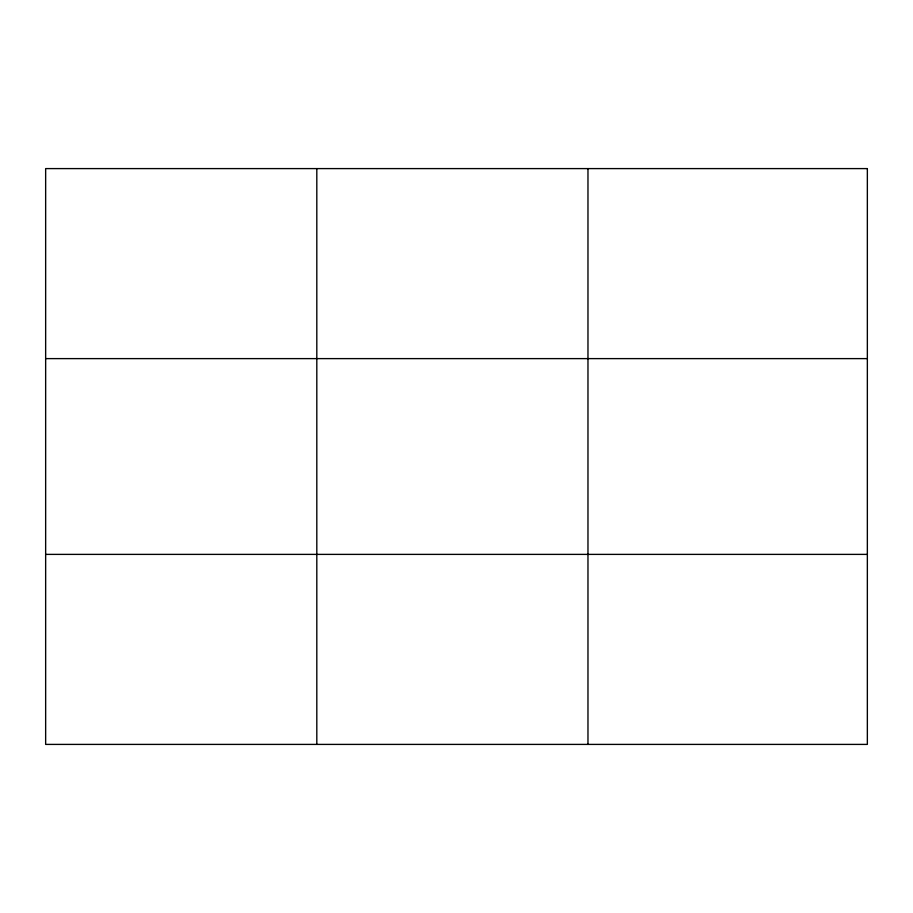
<?xml version="1.0" encoding="UTF-8"?>
<svg xmlns="http://www.w3.org/2000/svg" width="913" height="913" viewBox="0 0 913 913"><rect width="100%" height="100%" fill="white"/><g stroke="black" fill="none" stroke-linecap="round" stroke-linejoin="round"><path stroke-width="1.37" d="M316.811 744.403L316.811 168.597M587.972 744.403L587.972 168.597M45.65 358.615L867.35 358.615M45.65 554.385L867.35 554.385M867.35 168.597L867.35 744.403L45.65 744.403L45.65 168.597L867.35 168.597"/></g></svg>
